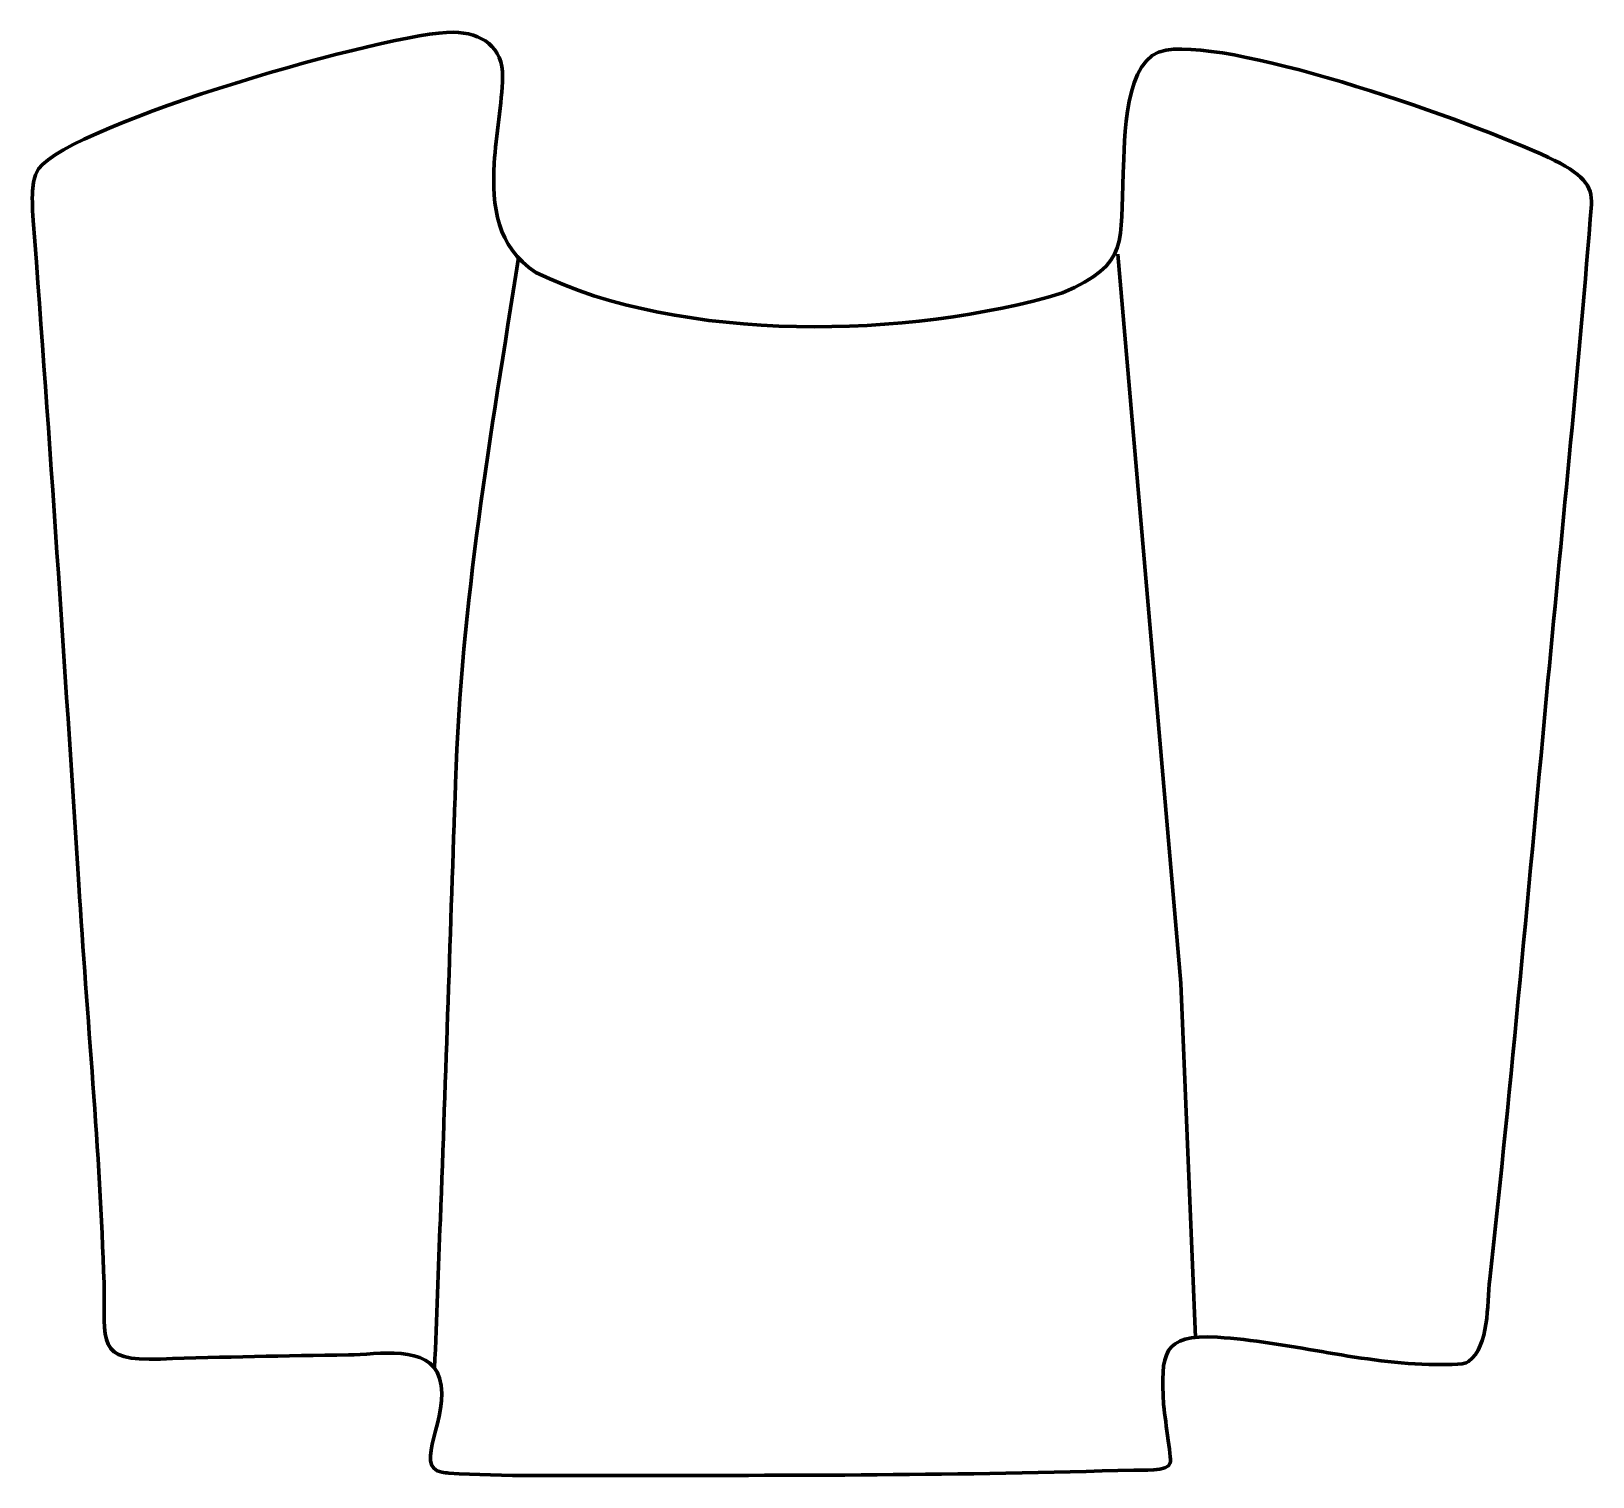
# Model space of a CAD drawing. Header units: millimetres. Extents: x -453 to -58, y 264 to 629.
import ezdxf

# ---------------------------------------------------------------- set-up
doc = ezdxf.new("R2010")
doc.units = ezdxf.units.MM
doc.header["$MEASUREMENT"] = 0
doc.layers.add('layer 2', color=7, linetype='Continuous')
doc.layers.add('layer 3', color=7, linetype='Continuous')

msp = doc.modelspace()

# ---------------------------------------------------------------- linework, layer by layer
at = {"layer": 'layer 2', "color": 142, "lineweight": 158}
for points, knots in [([(-329.5257, 571.6112), (-336.7068, 526.0081), (-343.8729, 485.4989), (-345.4608, 438.9905), (-345.4608, 438.9905), (-346.7131, 402.3134), (-347.8875, 365.6369), (-349.2798, 328.9643), (-349.2798, 328.9643), (-349.7588, 316.4412), (-350.2379, 303.9182), (-350.7169, 291.3951)], [0, 0, 0, 0, 0.25, 0.25, 0.25, 0.25, 0.5, 0.5, 0.5, 0.5, 1, 1, 1, 1]), ([(-178.3078, 572.5549), (-178.3078, 572.5549), (-162.4326, 388.5369), (-162.4326, 388.5369), (-162.4326, 388.5369), (-162.4326, 388.5369), (-158.7207, 299.1639), (-158.7207, 299.1639)], [0, 0, 0, 0, 0.33333333, 0.33333333, 0.33333333, 0.33333333, 1, 1, 1, 1])]:
    msp.add_open_spline(points, degree=3, knots=knots, dxfattribs=at)
at = {"layer": 'layer 3', "color": 242, "lineweight": 158}
msp.add_open_spline([(-325.1909, 567.9306), (-288.4368, 550.0037), (-230.8072, 551.1843), (-192.2482, 562.7731), (-192.2482, 562.7731), (-175.0681, 570.0937), (-177.8162, 575.8143), (-176.9437, 593.0823), (-176.9437, 593.0823), (-176.5733, 601.3125), (-176.8881, 622.5842), (-166.1093, 624.0907), (-166.1093, 624.0907), (-147.3866, 626.7074), (-89.0369, 606.0464), (-69.6158, 596.9758), (-69.6158, 596.9758), (-60.9651, 592.9355), (-58.4313, 589.7994), (-58.7884, 585.1057), (-58.7884, 585.1057), (-61.8786, 545.2191), (-65.999, 504.827), (-69.7318, 464.9671), (-69.7318, 464.9671), (-74.4405, 414.4536), (-78.8925, 364.3182), (-84.4224, 313.859), (-84.4224, 313.859), (-85.1557, 307.1677), (-84.4975, 297.2706), (-89.7668, 293.0543), (-89.7668, 293.0543), (-91.0207, 292.051), (-96.2752, 292.3522), (-99.7958, 292.3255), (-99.7958, 292.3255), (-118.5699, 292.9262), (-135.2828, 298.0961), (-153.1676, 299.1944), (-153.1676, 299.1944), (-167.196, 300.0559), (-167.4607, 294.9899), (-166.7376, 282.2686), (-166.7376, 282.2686), (-166.5911, 279.691), (-164.7554, 268.7166), (-165.0501, 267.4828), (-165.0501, 267.4828), (-165.6004, 265.1789), (-172.4377, 265.7497), (-174.2521, 265.6917), (-174.2521, 265.6917), (-217.0363, 264.323), (-261.0026, 264.3134), (-303.8365, 264.3504), (-303.8365, 264.3504), (-317.4603, 264.3621), (-333.6354, 263.9928), (-347.1226, 264.9352), (-347.1226, 264.9352), (-347.7243, 264.9773), (-348.2887, 265.0235), (-348.8835, 265.1231), (-348.8835, 265.1231), (-356.4194, 266.6371), (-346.5975, 279.0225), (-349.4817, 288.8945), (-349.4817, 288.8945), (-351.9897, 297.4791), (-365.1677, 294.8471), (-372.4471, 294.7443), (-372.4471, 294.7443), (-388.4139, 294.5327), (-403.9247, 294.2549), (-419.8941, 293.7015), (-419.8941, 293.7015), (-436.5194, 293.1253), (-433.7344, 297.8463), (-434.1584, 312.8537), (-434.1584, 312.8537), (-435.2081, 346.0881), (-438.4232, 380.186), (-440.5428, 413.5039), (-440.5428, 413.5039), (-444.0998, 469.3993), (-447.8149, 525.1909), (-452.0082, 581.0442), (-452.0082, 581.0442), (-452.5295, 587.9872), (-452.2961, 591.6652), (-450.7069, 594.0829), (-450.7069, 594.0829), (-442.0714, 605.6511), (-361.444, 628.8304), (-346.0737, 628.5727), (-346.0737, 628.5727), (-338.8137, 628.451), (-333.4081, 624.8792), (-333.57, 617.2699), (-333.57, 617.2699), (-333.7094, 610.7201), (-335.3033, 602.5937), (-335.6734, 595.5106), (-335.6734, 595.5106), (-336.2589, 584.3058), (-335.1046, 574.6553), (-325.1909, 567.9306)], degree=3, knots=[0, 0, 0, 0, 0.03571429, 0.03571429, 0.03571429, 0.03571429, 0.07142857, 0.07142857, 0.07142857, 0.07142857, 0.10714286, 0.10714286, 0.10714286, 0.10714286, 0.14285714, 0.14285714, 0.14285714, 0.14285714, 0.17857143, 0.17857143, 0.17857143, 0.17857143, 0.21428571, 0.21428571, 0.21428571, 0.21428571, 0.25, 0.25, 0.25, 0.25, 0.28571429, 0.28571429, 0.28571429, 0.28571429, 0.32142857, 0.32142857, 0.32142857, 0.32142857, 0.35714286, 0.35714286, 0.35714286, 0.35714286, 0.39285714, 0.39285714, 0.39285714, 0.39285714, 0.42857143, 0.42857143, 0.42857143, 0.42857143, 0.46428571, 0.46428571, 0.46428571, 0.46428571, 0.5, 0.5, 0.5, 0.5, 0.53571429, 0.53571429, 0.53571429, 0.53571429, 0.57142857, 0.57142857, 0.57142857, 0.57142857, 0.60714286, 0.60714286, 0.60714286, 0.60714286, 0.64285714, 0.64285714, 0.64285714, 0.64285714, 0.67857143, 0.67857143, 0.67857143, 0.67857143, 0.71428571, 0.71428571, 0.71428571, 0.71428571, 0.75, 0.75, 0.75, 0.75, 0.78571429, 0.78571429, 0.78571429, 0.78571429, 0.82142857, 0.82142857, 0.82142857, 0.82142857, 0.85714286, 0.85714286, 0.85714286, 0.85714286, 0.89285714, 0.89285714, 0.89285714, 0.89285714, 0.92857143, 0.92857143, 0.92857143, 0.92857143, 1, 1, 1, 1], dxfattribs=at)

doc.saveas('drawing.dxf')
